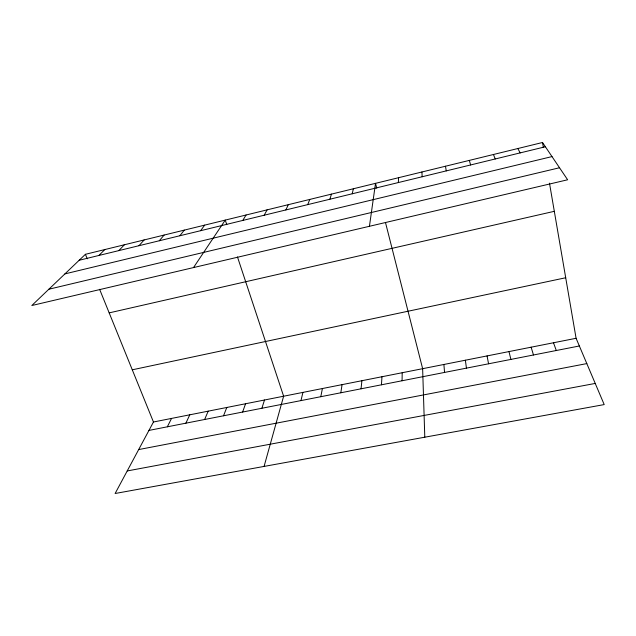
<?xml version="1.0" encoding="UTF-8"?>
<svg xmlns="http://www.w3.org/2000/svg" width="636" height="636" viewBox="0 0 636 636"><rect width="100%" height="100%" fill="white"/><g stroke="black" fill="none" stroke-linecap="round" stroke-linejoin="round"><path stroke-width="0.95" d="M402.071 380.765L402.198 372.736M398.359 182.556L398.589 177.706M381.449 384.804L381.966 376.743M361.041 388.811L361.916 380.71M369.437 226.289L375.518 183.343L376.743 188.153M340.824 392.778L342.065 384.645M320.798 396.705L322.404 388.54M352.217 193.789L353.37 188.765M300.971 400.593L302.919 392.396M264.075 466.419L283.624 396.22L237.466 256.936M329.861 199.235L331.459 194.123M261.881 408.264L264.504 400.004M242.61 412.048L245.568 403.757M307.745 204.617L309.772 199.426M223.522 415.793L226.806 407.477M204.617 419.498L208.21 411.158M285.858 209.944L288.315 204.673M185.887 423.171L189.79 414.807M167.332 426.812L171.545 418.424M264.21 215.214L267.08 209.872M99.614 289.3L153.459 422.002L115.116 493.504L604.2 404.583L576.089 338.288L549.48 183.136M242.785 220.43L246.06 215.008M193.511 267.581L225.255 220.096L226.766 224.659M200.602 230.701L204.673 225.136M179.845 235.757L184.289 230.121M159.294 240.758L164.112 235.058M138.958 245.711L144.141 239.939M118.829 250.608L124.37 244.78M98.906 255.465L104.797 249.566M85.415 254.305L31.8 305.526L567.63 179.781L542.508 142.496L85.415 254.305L87.251 258.828M79.174 260.267L545.378 146.757M64.912 273.893L552 156.583M48.869 289.221L559.529 167.753M109.177 312.88L554.314 211.319M132.28 369.81L565.706 277.749M153.459 422.002L576.089 338.288M148.943 430.421L579.356 345.984M138.672 449.573L586.821 363.593M127.216 470.95L595.232 383.436M517.839 148.53L520.168 152.902M493.449 154.5L495.245 158.968M553.495 342.764L556.293 350.508M531.124 347.192L533.477 354.983M469.336 160.399L470.608 164.963M385.456 222.417L422.638 368.681L424.792 437.202M508.983 351.581L510.899 359.412M487.065 355.921L488.559 363.792M542.508 142.496L543.343 147.385M445.486 166.227L446.249 170.893M465.369 360.215L466.442 368.133M443.896 364.476L444.556 372.426M421.907 171.998L422.169 176.76"/></g></svg>
